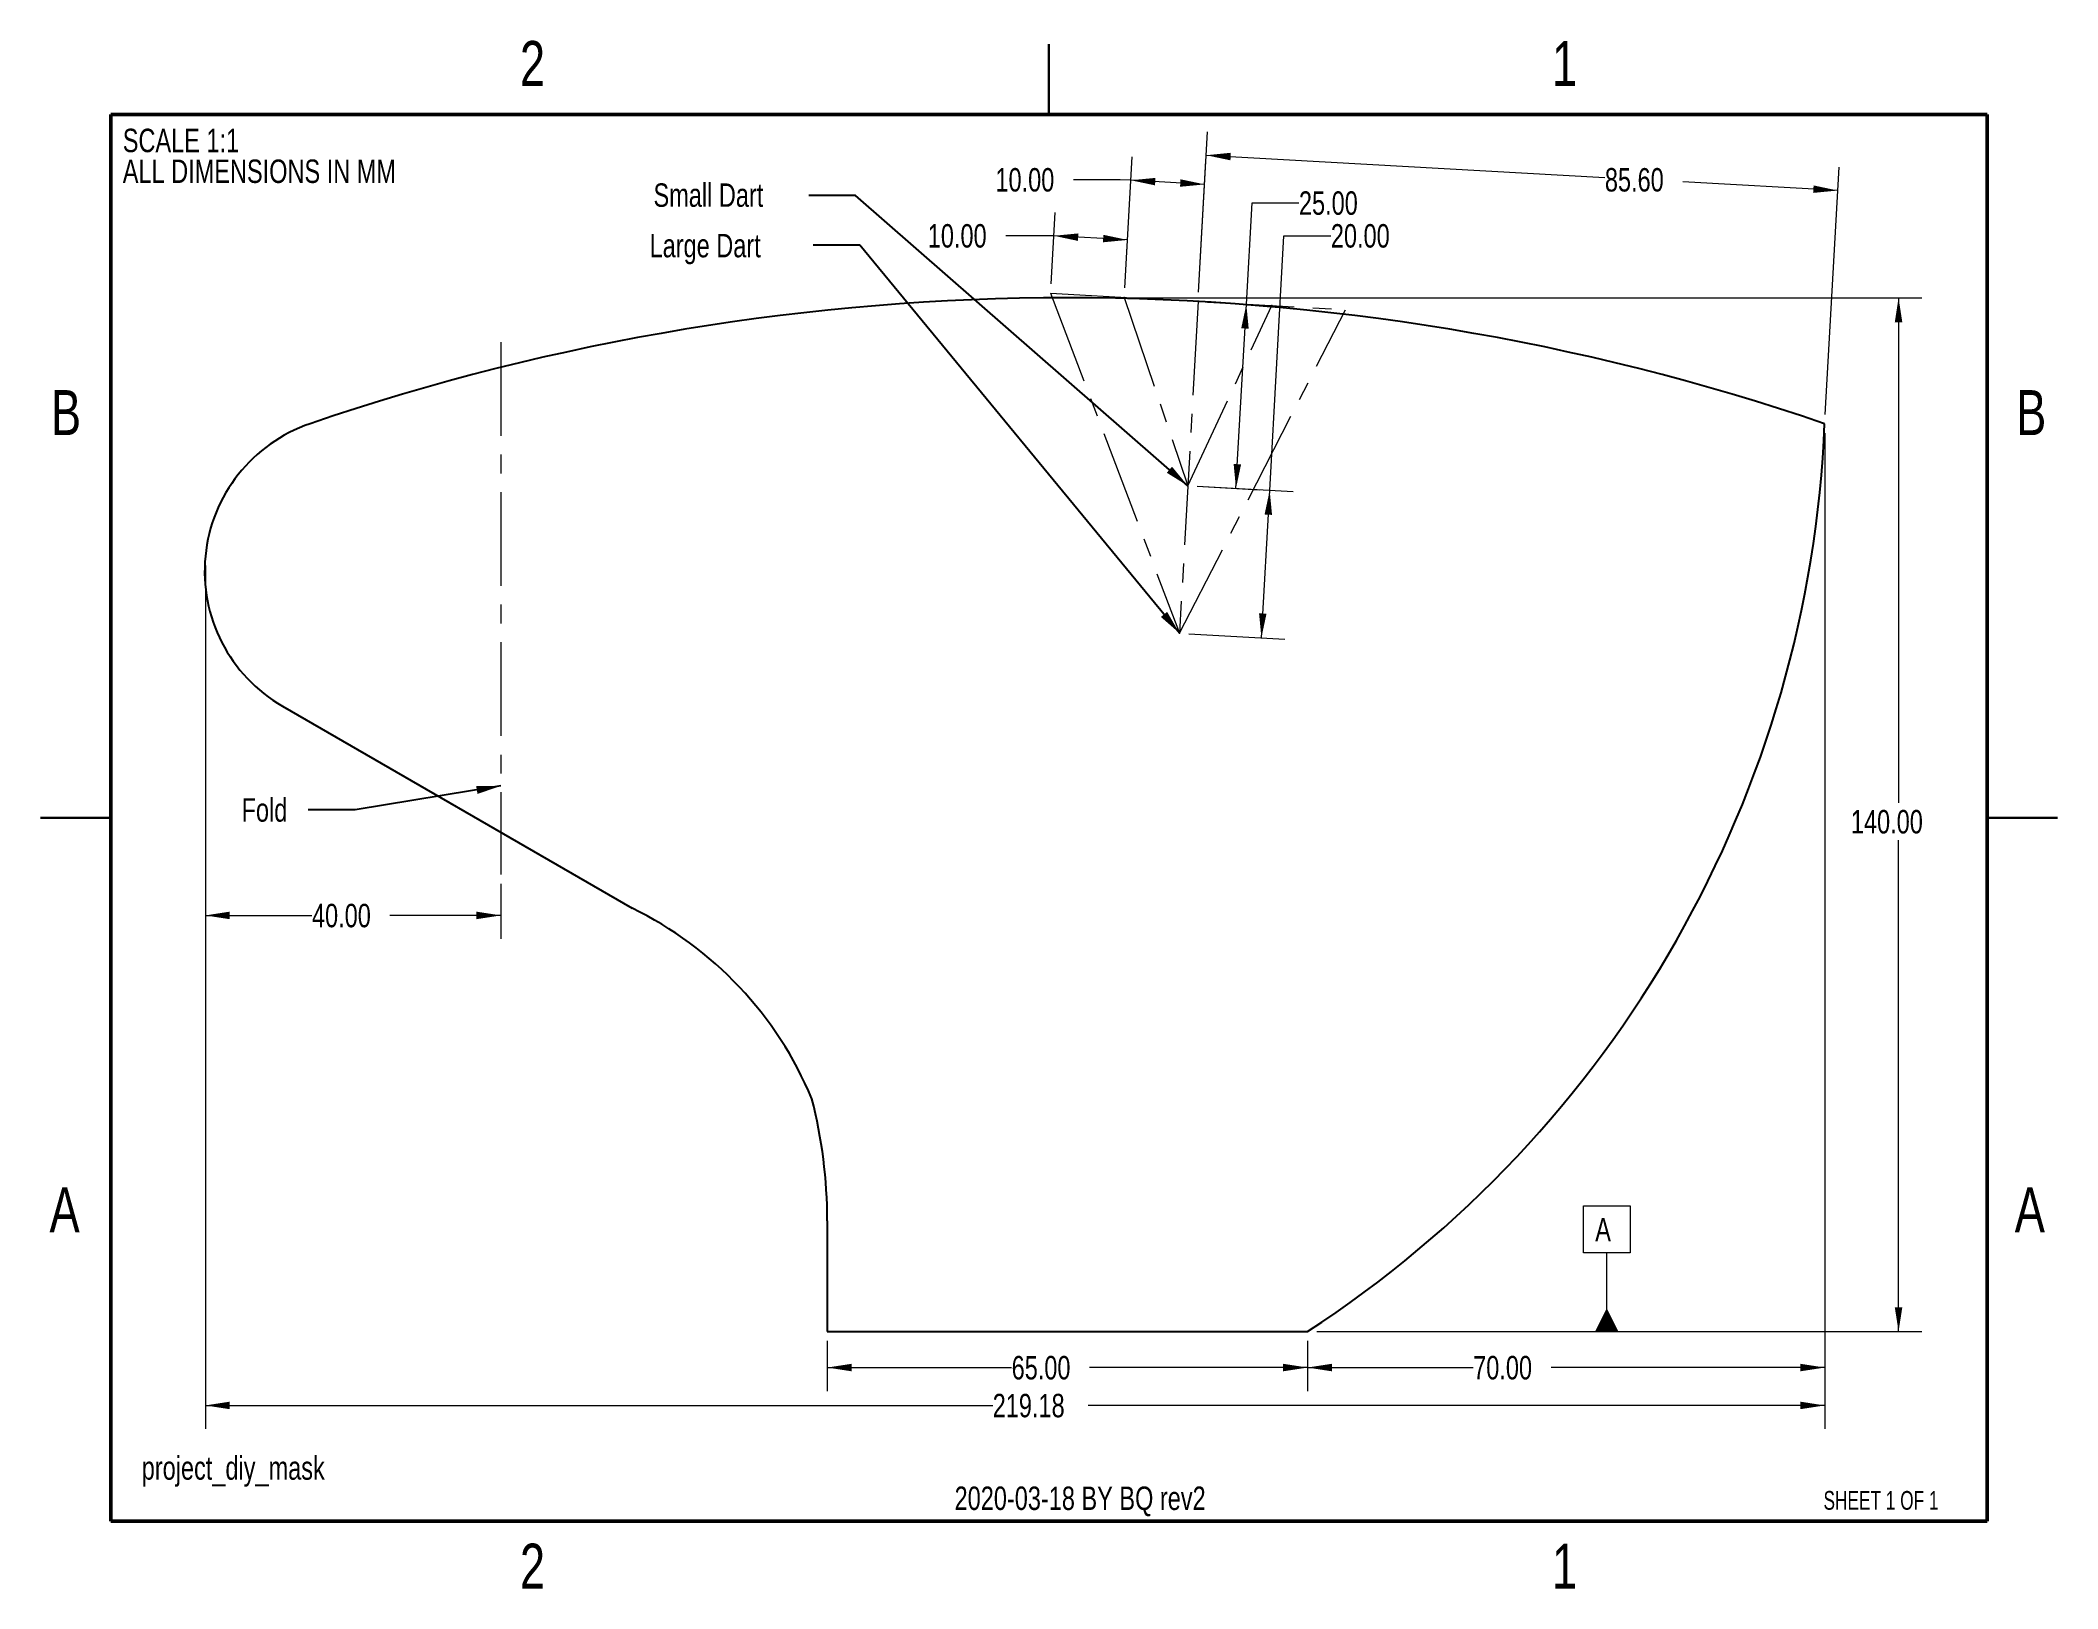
# Model space of a CAD drawing. Header units: millimetres. Extents: x 3 to 276, y 4 to 213.
import ezdxf

# ---------------------------------------------------------------- set-up
doc = ezdxf.new("R2010")
doc.units = ezdxf.units.MM
doc.header["$PDSIZE"] = -1
doc.linetypes.add('CENTERX2', pattern=[20.32, 12.7, -2.54, 2.54, -2.54])
doc.styles.add('SLDTEXTSTYLE0', font='TXT', dxfattribs={"width": 0.75})
doc.styles.add('SLDTEXTSTYLE1', font='TXT', dxfattribs={"width": 0.6875})
doc.dimstyles.new('SLDDIMSTYLE0', dxfattribs={"dimtxt": 3.175, "dimasz": 3.302, "dimexe": 0, "dimexo": 0.0625, "dimgap": 0.79375, "dimtad": 0, "dimtih": 1, "dimtoh": 1, "dimrnd": 1e-09, "dimzin": 4, "dimdsep": 46, "dimtxsty": 'SLDTEXTSTYLE0', "dimsah": 1, "dimcen": 0.09, "dimadec": 0, "dimazin": 1, "dimtfac": 1, "dimtofl": 0, "dimtmove": 0, "dimatfit": 3, "dimfxl": 1, "dimfrac": 2, "dimtolj": 1, "dimtzin": 12, "dimarcsym": 0})
doc.dimstyles.new('SLDDIMSTYLE1', dxfattribs={"dimtxt": 3.175, "dimasz": 3.302, "dimexe": 0, "dimexo": 0.0625, "dimgap": 0.79375, "dimtad": 0, "dimtih": 1, "dimtoh": 1, "dimrnd": 1e-09, "dimzin": 12, "dimdsep": 46, "dimtxsty": 'SLDTEXTSTYLE0', "dimsah": 1, "dimcen": 0.09, "dimadec": 0, "dimazin": 3, "dimtfac": 1, "dimtofl": 0, "dimtmove": 0, "dimatfit": 3, "dimfxl": 1, "dimfrac": 2, "dimtolj": 1, "dimtzin": 12, "dimarcsym": 0})
doc.dimstyles.new('SLDDIMSTYLE2', dxfattribs={"dimtxt": 0.18, "dimasz": 3.302, "dimexe": 0, "dimexo": 0.0625, "dimgap": 0, "dimtad": 0, "dimtih": 1, "dimtoh": 1, "dimdec": 0, "dimrnd": 1e-09, "dimzin": 0, "dimdsep": 46, "dimtxsty": 'Standard', "dimsah": 1, "dimcen": 0.09, "dimadec": 0, "dimazin": 0, "dimtfac": 3.302, "dimtdec": 0, "dimtofl": 0, "dimtmove": 0, "dimatfit": 3, "dimfxl": 1, "dimfrac": 2, "dimtolj": 1, "dimtzin": 0, "dimarcsym": 0})

# ---------------------------------------------------------------- blocks, each defined once
blk = doc.blocks.new('SW_NOTE_0')
at = {"color": 0, "linetype": 'Continuous', "lineweight": 0, "char_height": 3.175, "attachment_point": 1, "style": 'SLDTEXTSTYLE0'}
for s, insert in [('SCALE 1:1', (0, 4.09)), ('ALL DIMENSIONS IN MM', (0, -0.08))]:
    blk.add_mtext(s, dxfattribs=dict(at, insert=insert))
blk = doc.blocks.new('_D')
at = {"color": 7, "linetype": 'Continuous', "lineweight": 18}
for p, q in [((143.46, 178.36), (257.86, 178.36)), ((254.69, 178.36), (254.69, 109.95)), ((254.69, 38.36), (254.69, 104.91)), ((175.96, 38.36), (257.86, 38.36))]:
    blk.add_line(p, q, dxfattribs=at)
for points in [[(254.69, 178.36), (254.18, 175.06), (255.2, 175.06)], [(254.69, 38.36), (255.2, 41.66), (254.18, 41.66)]]:
    blk.add_solid(points, dxfattribs=at)
at = {"color": 7, "linetype": 'Continuous', "lineweight": 18, "insert": (248.24, 109), "char_height": 3.175, "attachment_point": 1, "style": 'SLDTEXTSTYLE0'}
blk.add_mtext('140.00', dxfattribs=at)
blk = doc.blocks.new('_D_1')
at = {"color": 7, "linetype": 'Continuous', "lineweight": 18}
for p, q in [((149.97, 179.69), (150.96, 197.45)), ((159.95, 179.13), (160.95, 196.89)), ((149.35, 194.36), (143, 194.36)), ((150.78, 194.28), (149.35, 194.36)), ((160.77, 193.72), (150.78, 194.28))]:
    blk.add_line(p, q, dxfattribs=at)
for points in [[(150.78, 194.28), (154.05, 193.59), (154.11, 194.6)], [(160.77, 193.72), (157.5, 194.41), (157.44, 193.4)]]:
    blk.add_solid(points, dxfattribs=at)
at = {"color": 7, "linetype": 'Continuous', "lineweight": 18, "insert": (132.45, 195.93), "char_height": 3.175, "attachment_point": 1, "style": 'SLDTEXTSTYLE0'}
blk.add_mtext('10.00', dxfattribs=at)
blk = doc.blocks.new('_D_2')
at = {"color": 7, "linetype": 'Continuous', "lineweight": 18}
for p, q in [((166.41, 177.5), (167.18, 191.21)), ((167.18, 191.21), (173.53, 191.21)), ((161.15, 177.79), (169.58, 177.32)), ((165.01, 152.54), (166.41, 177.5)), ((159.75, 152.83), (168.18, 152.36))]:
    blk.add_line(p, q, dxfattribs=at)
for points in [[(166.41, 177.5), (165.72, 174.23), (166.73, 174.18)], [(165.01, 152.54), (165.7, 155.81), (164.69, 155.86)]]:
    blk.add_solid(points, dxfattribs=at)
at = {"color": 7, "linetype": 'Continuous', "lineweight": 18, "insert": (173.53, 192.78), "char_height": 3.175, "attachment_point": 1, "style": 'SLDTEXTSTYLE0'}
blk.add_mtext('25.00', dxfattribs=at)
blk = doc.blocks.new('_D_3')
at = {"color": 7, "linetype": 'Continuous', "lineweight": 18}
for p, q in [((169.57, 152.28), (171.5, 186.77)), ((171.5, 186.77), (177.85, 186.77)), ((159.75, 152.83), (172.74, 152.11)), ((168.45, 132.32), (169.57, 152.28)), ((158.63, 132.86), (171.62, 132.14))]:
    blk.add_line(p, q, dxfattribs=at)
for points in [[(169.57, 152.28), (168.88, 149.02), (169.89, 148.96)], [(168.45, 132.32), (169.14, 135.58), (168.13, 135.64)]]:
    blk.add_solid(points, dxfattribs=at)
at = {"color": 7, "linetype": 'Continuous', "lineweight": 18, "insert": (177.85, 188.34), "char_height": 3.175, "attachment_point": 1, "style": 'SLDTEXTSTYLE0'}
blk.add_mtext('20.00', dxfattribs=at)
blk = doc.blocks.new('_D_4')
at = {"color": 7, "linetype": 'Continuous', "lineweight": 18}
for p, q in [((159.95, 179.13), (161.17, 200.84)), ((160.99, 197.67), (214.94, 194.66)), ((246.46, 192.89), (225.5, 194.06)), ((244.76, 162.58), (246.63, 196.06))]:
    blk.add_line(p, q, dxfattribs=at)
for points in [[(160.99, 197.67), (164.26, 196.98), (164.31, 198)], [(246.46, 192.89), (243.19, 193.58), (243.13, 192.57)]]:
    blk.add_solid(points, dxfattribs=at)
at = {"color": 7, "linetype": 'Continuous', "lineweight": 18, "insert": (214.94, 195.93), "char_height": 3.175, "attachment_point": 1, "style": 'SLDTEXTSTYLE0'}
blk.add_mtext('85.60', dxfattribs=at)
blk = doc.blocks.new('_D_5')
at = {"color": 7, "linetype": 'Continuous', "lineweight": 18}
for p, q in [((139.98, 180.25), (140.52, 189.93)), ((149.97, 179.69), (150.51, 189.37)), ((140.2, 186.77), (133.85, 186.77)), ((140.35, 186.76), (140.2, 186.77)), ((150.33, 186.2), (140.35, 186.76))]:
    blk.add_line(p, q, dxfattribs=at)
for points in [[(140.35, 186.76), (143.62, 186.07), (143.67, 187.08)], [(150.33, 186.2), (147.06, 186.89), (147.01, 185.88)]]:
    blk.add_solid(points, dxfattribs=at)
at = {"color": 7, "linetype": 'Continuous', "lineweight": 18, "insert": (123.29, 188.34), "char_height": 3.175, "attachment_point": 1, "style": 'SLDTEXTSTYLE0'}
blk.add_mtext('10.00', dxfattribs=at)
blk = doc.blocks.new('_D_6')
at = {"color": 8, "linetype": 'Continuous', "lineweight": 18, "true_color": 0x808080}
for p, q in [((244.69, 160.04), (244.69, 25.18)), ((25.51, 142.12), (25.51, 25.18)), ((25.51, 28.36), (132.08, 28.36)), ((244.69, 28.36), (144.98, 28.36))]:
    blk.add_line(p, q, dxfattribs=at)
for points in [[(25.51, 28.36), (28.81, 27.85), (28.81, 28.87)], [(244.69, 28.36), (241.39, 28.87), (241.39, 27.85)]]:
    blk.add_solid(points, dxfattribs=at)
at = {"color": 8, "linetype": 'Continuous', "lineweight": 18, "true_color": 0x808080, "insert": (132.08, 29.93), "char_height": 3.175, "attachment_point": 1, "style": 'SLDTEXTSTYLE0'}
blk.add_mtext('219.18', dxfattribs=at)
blk = doc.blocks.new('_D_7')
at = {"color": 7, "linetype": 'Continuous', "lineweight": 18}
for p, q in [((25.51, 142.12), (25.51, 91.54)), ((65.51, 98.98), (65.51, 91.54)), ((25.51, 94.72), (39.94, 94.72)), ((65.51, 94.72), (50.5, 94.72))]:
    blk.add_line(p, q, dxfattribs=at)
for points in [[(25.51, 94.72), (28.81, 94.21), (28.81, 95.23)], [(65.51, 94.72), (62.21, 95.23), (62.21, 94.21)]]:
    blk.add_solid(points, dxfattribs=at)
at = {"color": 7, "linetype": 'Continuous', "lineweight": 18, "insert": (39.94, 96.29), "char_height": 3.175, "attachment_point": 1, "style": 'SLDTEXTSTYLE0'}
blk.add_mtext('40.00', dxfattribs=at)
blk = doc.blocks.new('_D_8')
at = {"color": 7, "linetype": 'Continuous', "lineweight": 18}
for p, q in [((109.69, 37.09), (109.69, 30.31)), ((174.69, 37.09), (174.69, 30.31)), ((109.69, 33.49), (134.64, 33.49)), ((174.69, 33.49), (145.2, 33.49))]:
    blk.add_line(p, q, dxfattribs=at)
for points in [[(109.69, 33.49), (112.99, 32.98), (112.99, 34)], [(174.69, 33.49), (171.39, 34), (171.39, 32.98)]]:
    blk.add_solid(points, dxfattribs=at)
at = {"color": 7, "linetype": 'Continuous', "lineweight": 18, "insert": (134.64, 35.06), "char_height": 3.175, "attachment_point": 1, "style": 'SLDTEXTSTYLE0'}
blk.add_mtext('65.00', dxfattribs=at)
blk = doc.blocks.new('_D_9')
at = {"color": 7, "linetype": 'Continuous', "lineweight": 18}
for p, q in [((244.69, 160.04), (244.69, 30.31)), ((174.69, 37.09), (174.69, 30.31)), ((174.69, 33.49), (197.11, 33.49)), ((244.69, 33.49), (207.67, 33.49))]:
    blk.add_line(p, q, dxfattribs=at)
for points in [[(174.69, 33.49), (177.99, 32.98), (177.99, 34)], [(244.69, 33.49), (241.39, 34), (241.39, 32.98)]]:
    blk.add_solid(points, dxfattribs=at)
at = {"color": 7, "linetype": 'Continuous', "lineweight": 18, "insert": (197.11, 35.06), "char_height": 3.175, "attachment_point": 1, "style": 'SLDTEXTSTYLE0'}
blk.add_mtext('70.00', dxfattribs=at)
blk = doc.blocks.new('SW_DATUMTAG_0')
at = {"color": 0, "linetype": 'Continuous', "lineweight": 18}
for p, q in [((-1.61, -0.65), (-1.61, 5.7)), ((-1.61, 5.7), (4.74, 5.7)), ((4.74, 5.7), (4.74, -0.65)), ((4.74, -0.65), (-1.61, -0.65)), ((1.57, -11.31), (1.57, -0.65)), ((-37.68, -11.31), (6.33, -11.31))]:
    blk.add_line(p, q, dxfattribs=at)
at = {"color": 0, "linetype": 'Continuous', "lineweight": 0}
blk.add_solid([(3.15, -11.31), (-0.02, -11.31), (1.57, -8.14)], dxfattribs=at)
at = {"color": 0, "linetype": 'Continuous', "lineweight": 0, "insert": (0, 4.09), "char_height": 3.17, "attachment_point": 1, "style": 'SLDTEXTSTYLE0'}
blk.add_mtext('A', dxfattribs=at)

msp = doc.modelspace()

# ---------------------------------------------------------------- linework, layer by layer
at = {"color": 7, "linetype": 'Continuous', "lineweight": 25}
for p, q in [((139.7, 212.725), (139.7, 203.2)), ((139.7, 203.2), (139.7, 212.725)), ((35.952, 123.065), (83.277, 95.694)), ((3.175, 107.95), (12.7, 107.95)), ((12.7, 107.95), (3.175, 107.95)), ((276.225, 107.95), (266.7, 107.95)), ((266.7, 107.95), (276.225, 107.95)), ((109.688, 53.374), (109.688, 38.36)), ((109.688, 38.36), (174.688, 38.36))]:
    msp.add_line(p, q, dxfattribs=at)
at = {"color": 7, "linetype": 'Continuous', "lineweight": 50}
for p, q in [((12.7, 12.7), (12.7, 203.2)), ((12.7, 203.2), (266.7, 203.2)), ((266.7, 203.2), (266.7, 12.7)), ((266.7, 12.7), (12.7, 12.7))]:
    msp.add_line(p, q, dxfattribs=at)
at = {"color": 7, "linetype": 'CENTERX2', "lineweight": 18}
msp.add_line((139.912, 178.983), (179.849, 176.748), dxfattribs=at)
at = {"color": 5, "linetype": 'CENTERX2', "lineweight": 18, "true_color": 0x0000ff}
for p, q in [((139.912, 178.983), (157.367, 132.936)), ((149.896, 178.424), (158.484, 152.905)), ((159.881, 177.866), (157.367, 132.936)), ((157.367, 132.936), (179.849, 176.748)), ((158.484, 152.905), (169.865, 177.307)), ((65.511, 172.365), (65.511, 100.254))]:
    msp.add_line(p, q, dxfattribs=at)
at = {"color": 7, "linetype": 'Continuous', "lineweight": 25}
for centre, radius, start, end in [((142.188, -138.309), 316.67, 71.1143, 108.8857), ((46.521, 141.339), 21.11, 108.8857, 239.95594), ((90.676, 167.593), 154.14, 303.02719, 357.66487), ((61.385, 50.686), 50.05, 22.5793, 64.06153), ((43.288, 53.374), 66.4, 0, 14.41399)]:
    msp.add_arc(centre, radius, start, end, dxfattribs=at)
at = {"color": 7, "linetype": 'Continuous', "lineweight": 0}
for p in [(142.188, 178.36), (149.896, 178.424), (159.881, 177.866), (169.865, 177.307), (158.484, 152.905), (25.511, 143.391), (157.367, 132.936)]:
    msp.add_point(p, dxfattribs=at)

# ---------------------------------------------------------------- block references
for name, p in [('SW_NOTE_0', (14.331, 197.169)), ('SW_DATUMTAG_0', (213.635, 49.672))]:
    msp.add_blockref(name, p, dxfattribs=at)

# ---------------------------------------------------------------- texts
for s, insert, char_height, attachment_point, style in [('2', (69.789, 213.14), 6.096, 2, 'SLDTEXTSTYLE0'), ('1', (209.489, 213.14), 6.096, 2, 'SLDTEXTSTYLE0'), ('Small Dart', (86.167, 193.858), 3.175, 1, 'SLDTEXTSTYLE0'), ('Large Dart', (85.637, 187.019), 3.175, 1, 'SLDTEXTSTYLE0'), ('B', (6.653, 165.865), 6.096, 2, 'SLDTEXTSTYLE0'), ('B', (272.653, 165.865), 6.096, 2, 'SLDTEXTSTYLE0'), ('Fold', (30.412, 110.592), 3.175, 1, 'SLDTEXTSTYLE0'), ('A', (6.457, 57.915), 6.096, 2, 'SLDTEXTSTYLE0'), ('A', (272.457, 57.915), 6.096, 2, 'SLDTEXTSTYLE0'), ('project_diy_mask', (16.896, 21.478), 3.175, 1, 'SLDTEXTSTYLE0'), ('2020-03-18 BY BQ rev2', (126.92, 17.375), 3.175, 1, 'SLDTEXTSTYLE0'), ('SHEET 1 OF 1', (244.531, 16.773), 2.54, 1, 'SLDTEXTSTYLE1'), ('2', (69.789, 9.64), 6.096, 2, 'SLDTEXTSTYLE0'), ('1', (209.489, 9.64), 6.096, 2, 'SLDTEXTSTYLE0')]:
    msp.add_mtext(s, dxfattribs=dict(at, insert=insert, char_height=char_height, attachment_point=attachment_point, style=style))

# ---------------------------------------------------------------- dimensions: what is measured, and where the dimension line sits
at = {"color": 7, "linetype": 'Continuous', "lineweight": 18}
for base, p1, p2, angle, picture, middle in [((160.989, 197.674), (244.688, 161.313), (159.881, 177.866), 356.79721, '_D_4', (220.218, 194.36)), ((160.768, 193.722), (149.896, 178.424), (159.881, 177.866), 356.79721, '_D_1', (149.355, 194.36)), ((165.012, 152.539), (159.881, 177.866), (158.484, 152.905), 86.79721, '_D_2', (167.176, 191.209)), ((140.347, 186.759), (149.896, 178.424), (139.912, 178.983), 356.79721, '_D_5', (140.199, 186.767)), ((169.567, 152.284), (157.367, 132.936), (158.484, 152.905), 86.79721, '_D_3', (171.496, 186.767)), ((254.688, 38.36), (142.188, 178.36), (174.688, 38.36), 90, '_D', (254.688, 107.429))]:
    dim = msp.add_linear_dim(base=base, p1=p1, p2=p2, angle=angle, dimstyle='SLDDIMSTYLE0', dxfattribs=at)
    dim.commit()
    dim.dimension.update_dxf_attribs({"geometry": picture, "text_midpoint": middle, "dimtype": 160})
at = {"color": 8, "linetype": 'Continuous', "lineweight": 18, "true_color": 0x808080}
dim = msp.add_linear_dim(base=(244.688, 28.36), p1=(25.511, 143.391), p2=(244.688, 161.313), dimstyle='SLDDIMSTYLE1', dxfattribs=at)
dim.commit()
dim.dimension.update_dxf_attribs({"geometry": '_D_6', "text_midpoint": (138.532, 28.36), "dimtype": 160})
at = {"color": 7, "linetype": 'Continuous', "lineweight": 18}
for base, p1, p2, picture, middle in [((244.688, 33.49), (174.688, 38.36), (244.688, 161.313), '_D_9', (202.392, 33.49)), ((65.511, 94.719), (25.511, 143.391), (65.511, 100.254), '_D_7', (45.221, 94.719)), ((174.688, 33.49), (109.688, 38.36), (174.688, 38.36), '_D_8', (139.919, 33.49))]:
    dim = msp.add_linear_dim(base=base, p1=p1, p2=p2, dimstyle='SLDDIMSTYLE0', dxfattribs=at)
    dim.commit()
    dim.dimension.update_dxf_attribs({"geometry": picture, "text_midpoint": middle, "dimtype": 160})

# ---------------------------------------------------------------- leaders
at = {"color": 7, "linetype": 'Continuous', "lineweight": 0}
for points in [[(158.484, 152.905), (113.529, 192.224), (107.179, 192.224)], [(157.367, 132.936), (114.114, 185.478), (107.764, 185.478)], [(65.511, 112.248), (45.778, 109.029), (39.428, 109.029)]]:
    msp.add_leader(points, dimstyle='SLDDIMSTYLE2', dxfattribs=at)

doc.saveas('drawing.dxf')
